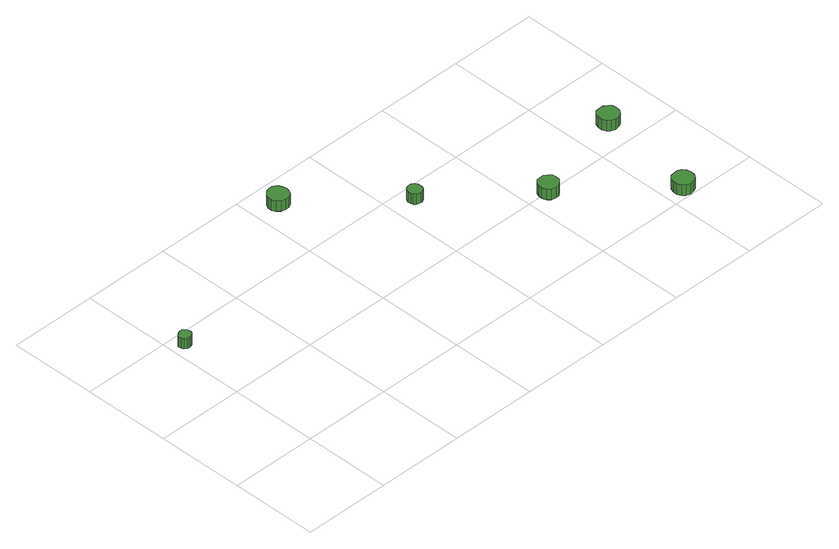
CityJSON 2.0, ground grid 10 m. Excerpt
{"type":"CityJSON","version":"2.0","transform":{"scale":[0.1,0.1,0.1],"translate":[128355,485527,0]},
"CityObjects":{
"tree1":{"type":"SolitaryVegetationObject","attributes":{"function":"something"},"geometry":[{"type":"MultiSurface","lod":"1","boundaries":[[[0,1,2,3,4,5,6,7,8,9,10,11,12,13,14]],[[15,16,17,18,19,20,21,22,23,24,25,26,27,28,29]],[[0,29,28,1]],[[1,28,27,2]],[[2,27,26,3]],[[3,26,25,4]],[[4,25,24,5]],[[5,24,23,6]],[[6,23,22,7]],[[7,22,21,8]],[[8,21,20,9]],[[9,20,19,10]],[[10,19,18,11]],[[11,18,17,12]],[[12,17,16,13]],[[13,16,15,14]],[[14,15,29,0]]]}]},
"tree2":{"type":"SolitaryVegetationObject","attributes":{"function":"something"},"geometry":[{"type":"MultiSurface","lod":"1","boundaries":[[[30,31,32,33,34,35,36,37,38,39,40,41,42,43,44]],[[45,46,47,48,49,50,51,52,53,54,55,56,57,58,59]],[[30,59,58,31]],[[31,58,57,32]],[[32,57,56,33]],[[33,56,55,34]],[[34,55,54,35]],[[35,54,53,36]],[[36,53,52,37]],[[37,52,51,38]],[[38,51,50,39]],[[39,50,49,40]],[[40,49,48,41]],[[41,48,47,42]],[[42,47,46,43]],[[43,46,45,44]],[[44,45,59,30]]]}]},
"tree3":{"type":"SolitaryVegetationObject","attributes":{"function":"something"},"geometry":[{"type":"MultiSurface","lod":"1","boundaries":[[[60,61,62,63,64,65,66,67,68,69,70,71,72,73,74]],[[75,76,77,78,79,80,81,82,83,84,85,86,87,88,89]],[[60,89,88,61]],[[61,88,87,62]],[[62,87,86,63]],[[63,86,85,64]],[[64,85,84,65]],[[65,84,83,66]],[[66,83,82,67]],[[67,82,81,68]],[[68,81,80,69]],[[69,80,79,70]],[[70,79,78,71]],[[71,78,77,72]],[[72,77,76,73]],[[73,76,75,74]],[[74,75,89,60]]]}]},
"tree4":{"type":"SolitaryVegetationObject","attributes":{"function":"something"},"geometry":[{"type":"MultiSurface","lod":"1","boundaries":[[[90,91,92,93,94,95,96,97,98,99,100,101,102,103,104]],[[105,106,107,108,109,110,111,112,113,114,115,116,117,118,119]],[[90,119,118,91]],[[91,118,117,92]],[[92,117,116,93]],[[93,116,115,94]],[[94,115,114,95]],[[95,114,113,96]],[[96,113,112,97]],[[97,112,111,98]],[[98,111,110,99]],[[99,110,109,100]],[[100,109,108,101]],[[101,108,107,102]],[[102,107,106,103]],[[103,106,105,104]],[[104,105,119,90]]]}]},
"tree5":{"type":"SolitaryVegetationObject","attributes":{"function":"something"},"geometry":[{"type":"MultiSurface","lod":"1","boundaries":[[[120,121,122,123,124,125,126,127,128,129,130,131,132,133,134]],[[135,136,137,138,139,140,141,142,143,144,145,146,147,148,149]],[[120,149,148,121]],[[121,148,147,122]],[[122,147,146,123]],[[123,146,145,124]],[[124,145,144,125]],[[125,144,143,126]],[[126,143,142,127]],[[127,142,141,128]],[[128,141,140,129]],[[129,140,139,130]],[[130,139,138,131]],[[131,138,137,132]],[[132,137,136,133]],[[133,136,135,134]],[[134,135,149,120]]]}]},
"tree6":{"type":"SolitaryVegetationObject","attributes":{"function":"something"},"geometry":[{"type":"MultiSurface","lod":"1","boundaries":[[[150,151,152,153,154,155,156,157,158,159,160,161,162,163,164]],[[165,166,167,168,169,170,171,172,173,174,175,176,177,178,179]],[[150,179,178,151]],[[151,178,177,152]],[[152,177,176,153]],[[153,176,175,154]],[[154,175,174,155]],[[155,174,173,156]],[[156,173,172,157]],[[157,172,171,158]],[[158,171,170,159]],[[159,170,169,160]],[[160,169,168,161]],[[161,168,167,162]],[[162,167,166,163]],[[163,166,165,164]],[[164,165,179,150]]]}]}
},
"vertices":[
[16,179,26],[15,182,26],[13,184,26],[11,186,26],[8,186,26],[6,185,26],[3,183,26],[2,181,26],[2,178,26],[3,175,26],[6,173,26],[8,173,26],[11,173,26],[13,174,26],[15,176,26],[15,176,13],[13,174,13],[11,173,13],[8,173,13],[6,173,13],[3,175,13],[2,178,13],[2,181,13],[3,183,13],[6,185,13],[8,186,13],[11,186,13],[13,184,13],[15,182,13],[16,179,13],
[240,271,19],[239,276,19],[237,280,19],[232,283,19],[228,283,19],[223,282,19],[219,278,19],[217,274,19],[217,269,19],[219,265,19],[223,261,19],[228,260,19],[232,260,19],[237,263,19],[239,267,19],[239,267,6],[237,263,6],[232,260,6],[228,260,6],[223,261,6],[219,265,6],[217,269,6],[217,274,6],[219,278,6],[223,282,6],[228,283,6],[232,283,6],[237,280,6],[239,276,6],[240,271,6],
[334,183,19],[334,186,19],[332,189,19],[329,191,19],[326,191,19],[322,190,19],[320,188,19],[319,185,19],[319,181,19],[320,178,19],[322,176,19],[326,175,19],[329,175,19],[332,177,19],[334,180,19],[334,180,6],[332,177,6],[329,175,6],[326,175,6],[322,176,6],[320,178,6],[319,181,6],[319,185,6],[320,188,6],[322,190,6],[326,191,6],[329,191,6],[332,189,6],[334,186,6],[334,183,6],
[436,99,19],[435,104,19],[432,107,19],[428,110,19],[424,110,19],[419,109,19],[416,106,19],[414,101,19],[414,97,19],[416,92,19],[419,89,19],[424,88,19],[428,88,19],[432,91,19],[435,94,19],[435,94,6],[432,91,6],[428,88,6],[424,88,6],[419,89,6],[416,92,6],[414,97,6],[414,101,6],[416,106,6],[419,109,6],[424,110,6],[428,110,6],[432,107,6],[435,104,6],[436,99,6],
[534,13,18],[533,18,18],[530,22,18],[526,24,18],[521,24,18],[516,23,18],[513,20,18],[511,15,18],[511,10,18],[513,6,18],[516,3,18],[521,1,18],[526,2,18],[530,4,18],[533,8,18],[533,8,5],[530,4,5],[526,2,5],[521,1,5],[516,3,5],[513,6,5],[511,10,5],[511,15,5],[513,20,5],[516,23,5],[521,24,5],[526,24,5],[530,22,5],[533,18,5],[534,13,5],
[551,132,19],[550,137,19],[547,140,19],[543,143,19],[538,143,19],[533,142,19],[530,139,19],[528,134,19],[528,129,19],[530,125,19],[533,122,19],[538,120,19],[543,121,19],[547,123,19],[550,127,19],[550,127,6],[547,123,6],[543,121,6],[538,120,6],[533,122,6],[530,125,6],[528,129,6],[528,134,6],[530,139,6],[533,142,6],[538,143,6],[543,143,6],[547,140,6],[550,137,6],[551,132,6]
]}
